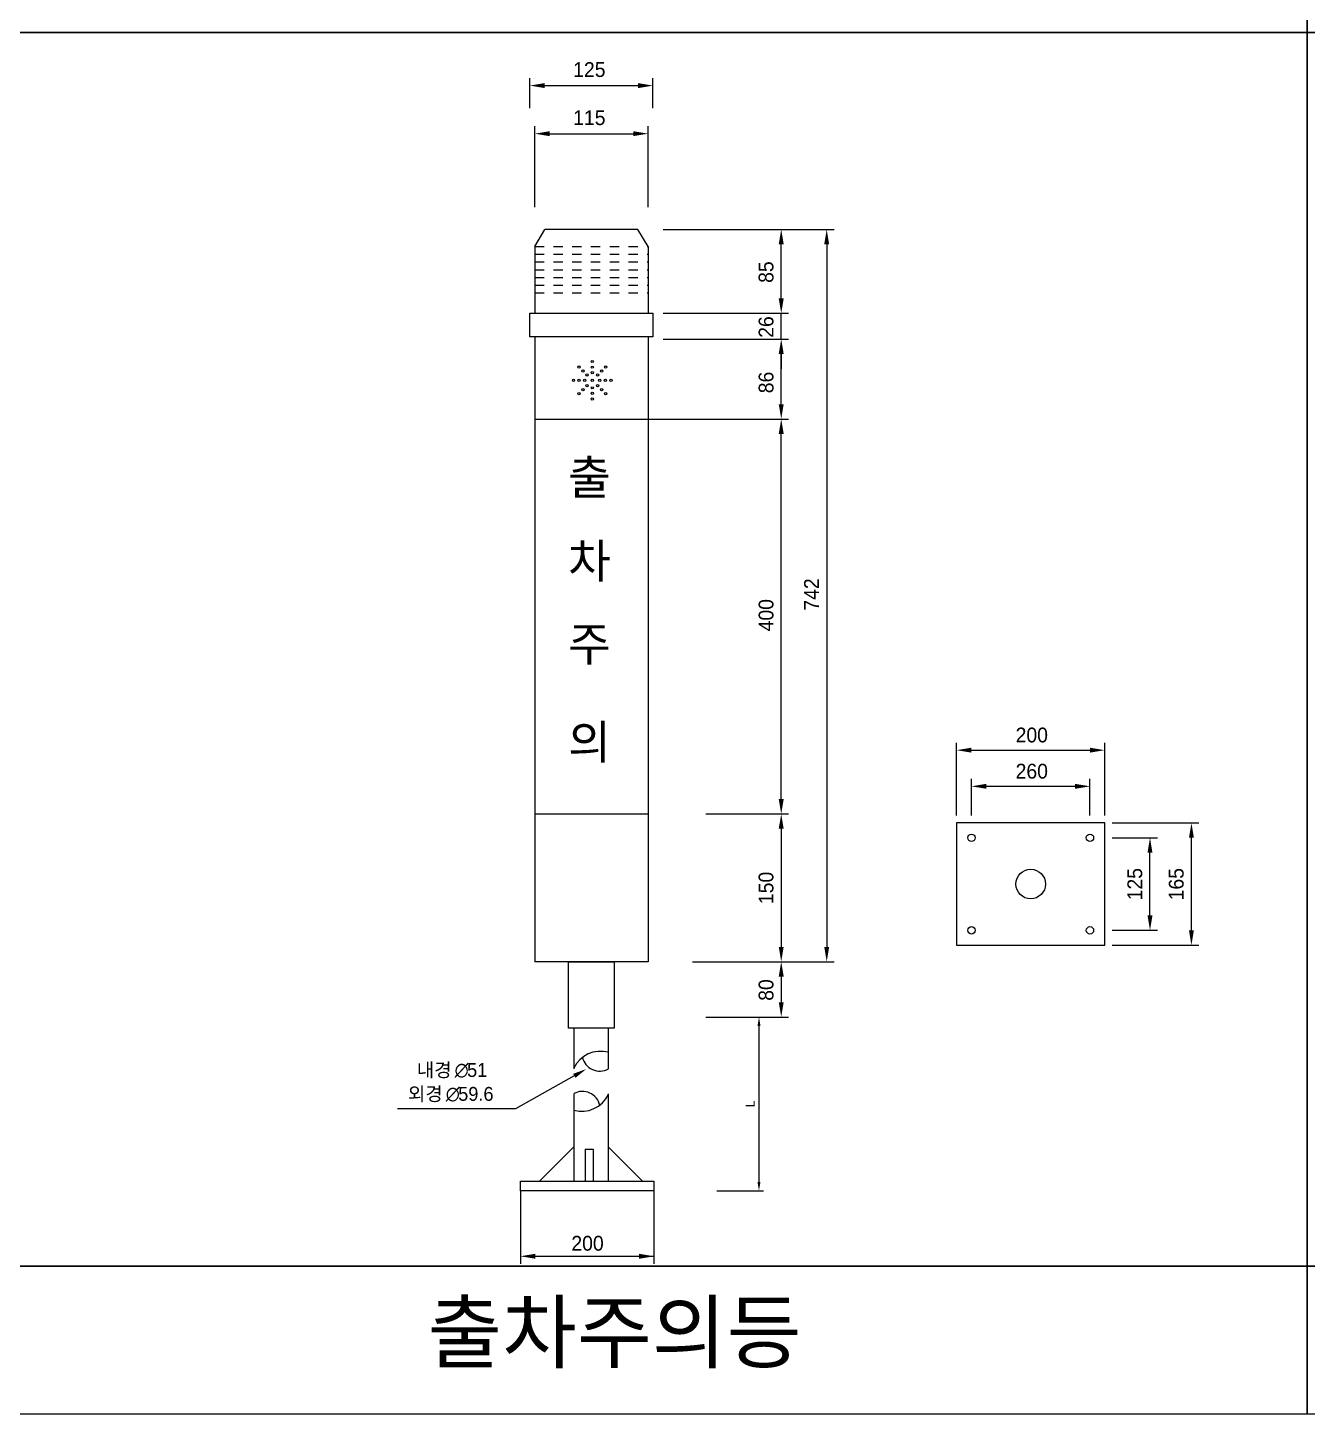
# Model space of a CAD drawing. Header units: millimetres. Extents: x 29838256 to 30236675, y -914750 to -833241.
# Drawn here: x 29873579 to 29884219, y -860019 to -848489 of the extents above; entities that cross this region are included whole.
import ezdxf
from ezdxf.enums import TextEntityAlignment as Align

# ---------------------------------------------------------------- set-up
doc = ezdxf.new("R2010")
doc.units = ezdxf.units.MM
doc.header["$LTSCALE"] = 600
doc.header["$MEASUREMENT"] = 0
doc.layers.get('0').update_dxf_attribs({"linetype": 'CONTINUOUS'})
for name, color, linetype in [('DY3', 7, 'CONTINUOUS'), ('Layer 1', 7, 'CONTINUOUS'), ('PARKING', 7, 'CONTINUOUS'), ('주차관제', 2, 'CONTINUOUS')]:
    doc.layers.add(name, color=color, linetype=linetype)
doc.styles.add('GHS', font='')
doc.styles.add('IBS', font='malgun_0.ttf')
doc.styles.add('STYLE1', font='')
doc.styles.add('굴림', font='')
doc.styles.get('GHS').set_extended_font_data('Gulim')
doc.styles.get('STYLE1').set_extended_font_data('New Gulim')
doc.styles.get('굴림').set_extended_font_data('Gulim')

# ---------------------------------------------------------------- blocks, each defined once
blk = doc.blocks.new('a4q345')
at = {"layer": '주차관제'}
for points in [[(1611711, -29134), (1629092, -29134), (1629092, -44653), (1611711, -44653)], [(1611711, -44653), (1629092, -44653), (1629092, -46515), (1611711, -46515)]]:
    blk.add_lwpolyline(points, close=True, dxfattribs=at)

msp = doc.modelspace()

# ---------------------------------------------------------------- linework, layer by layer
at = {"color": 1}
for p, q in [((29877754, -849157.4), (29877754, -848908.3)), ((29877877.2, -848969.9), (29878655.4, -848969.9)), ((29878778.5, -849157.4), (29878778.5, -848908.3)), ((29877795.1, -849979.9), (29877795.1, -849308.3)), ((29878737.5, -849979.9), (29878737.5, -849308.3)), ((29877918.2, -849369.9), (29878614.3, -849369.9)), ((29878864.4, -850166.3), (29879906.5, -850166.3)), ((29879106.5, -850166.3), (29880284.8, -850166.3)), ((29879845, -850740), (29879845, -850289.4)), ((29880223.2, -850289.4), (29880223.2, -856132.9)), ((29879845, -850740), (29879845, -850616.8)), ((29878864.4, -850863.1), (29879906.5, -850863.1)), ((29878864.4, -850863.1), (29879906.5, -850863.1)), ((29879845, -851078.6), (29879845, -850863.1)), ((29878864.4, -851078.6), (29879906.5, -851078.6)), ((29878864.4, -851078.6), (29879906.5, -851078.6)), ((29879845, -851663.6), (29879845, -851201.8)), ((29879845, -851201.8), (29879845, -851324.9)), ((29878509.5, -851743.7), (29879852.2, -851743.7)), ((29878744.7, -851743.7), (29879578.5, -851743.7)), ((29879216.8, -851743.7), (29879906.5, -851743.7)), ((29879845, -854903.2), (29879845, -851866.8)), ((29881303.8, -855040.3), (29881303.8, -854435.1)), ((29881427, -854496.6), (29882412.2, -854496.6)), ((29882535.3, -855040.3), (29882535.3, -854435.1)), ((29881427, -855040.3), (29881427, -854735.8)), ((29882412.2, -855040.3), (29882412.2, -854735.8)), ((29881550.1, -854797.4), (29882289, -854797.4)), ((29879216.8, -855026.4), (29879906.5, -855026.4)), ((29879216.8, -855026.4), (29879906.5, -855026.4)), ((29882596.9, -855101.9), (29883317.6, -855101.9)), ((29879845, -855149.5), (29879845, -856132.9)), ((29882596.9, -855225), (29882973, -855225)), ((29883256, -855994.7), (29883256, -855225)), ((29882911.4, -855871.5), (29882911.4, -855348.2)), ((29882596.9, -855994.7), (29882973, -855994.7)), ((29882596.9, -856117.8), (29883317.6, -856117.8)), ((29879106.5, -856256), (29880284.8, -856256)), ((29879216.8, -856256), (29879906.5, -856256)), ((29879216.8, -856256), (29879906.5, -856256)), ((29879845, -856379.2), (29879845, -856592.7)), ((29879216.8, -856715.8), (29879906.5, -856715.8)), ((29879308.6, -856715.8), (29879696.9, -856715.8)), ((29879660, -856789.7), (29879660, -858088)), ((29878124.2, -857205.1), (29877635.8, -857478.4)), ((29877401.7, -857478.4), (29876654.2, -857478.4)), ((29877635.8, -857478.4), (29877401.7, -857478.4)), ((29877677, -858161.9), (29877677, -858767.1)), ((29878786.4, -858161.9), (29878786.4, -858767.1)), ((29879308.6, -858161.9), (29879696.9, -858161.9)), ((29877800.1, -858705.6), (29878785.3, -858705.6))]:
    msp.add_line(p, q, dxfattribs=at)
for p, q in [((29882535.3, -855101.9), (29881303.8, -855101.9)), ((29881303.8, -855101.9), (29881303.8, -856117.8)), ((29882535.3, -856117.8), (29882535.3, -855101.9)), ((29881303.8, -856117.8), (29882535.3, -856117.8)), ((29878120.3, -856805.6), (29878120.3, -857145.5)), ((29878405.7, -856805.6), (29878405.7, -857145.5)), ((29878122.5, -858084.1), (29878122.5, -857355.3)), ((29878407.9, -858084.1), (29878407.9, -857355.3)), ((29878120.3, -857796.4), (29877834.8, -858081.9)), ((29878215.4, -857813.7), (29878215.4, -858081.9)), ((29878215.4, -857813.7), (29878280.3, -857813.7)), ((29878280.3, -857813.7), (29878280.3, -858081.9)), ((29878405.7, -857796.4), (29878691.2, -858081.9)), ((29877677, -858081.9), (29878786.4, -858081.9)), ((29877677, -858161.9), (29877677, -858081.9)), ((29878786.4, -858081.9), (29878786.4, -858161.9)), ((29878786.4, -858161.9), (29877677, -858161.9))]:
    msp.add_line(p, q)
for centre, radius in [((29878163.3, -851310.3), 9.38), ((29878273.8, -851264.5), 9.38), ((29878273.8, -851311.4), 9.38), ((29878384.3, -851310.3), 9.38), ((29878117.5, -851420.8), 9.38), ((29878164.4, -851420.8), 9.38), ((29878196.4, -851343.5), 9.38), ((29878211.3, -851420.8), 9.38), ((29878229.6, -851376.6), 9.38), ((29878273.8, -851358.3), 9.38), ((29878273.8, -851420.8), 9.38), ((29878318, -851376.6), 9.38), ((29878336.3, -851420.8), 9.38), ((29878351.2, -851343.5), 9.38), ((29878383.2, -851420.8), 9.38), ((29878430.1, -851420.8), 9.38), ((29878163.3, -851531.3), 9.38), ((29878196.4, -851498.2), 9.38), ((29878229.6, -851465), 9.38), ((29878273.8, -851483.3), 9.38), ((29878273.8, -851530.2), 9.38), ((29878318, -851465), 9.38), ((29878351.2, -851498.2), 9.38), ((29878384.3, -851531.3), 9.38), ((29878273.8, -851577.1), 9.38), ((29881427, -855225), 30.8), ((29882412.2, -855225), 30.8), ((29881919.6, -855609.8), 123.2), ((29881919.6, -855609.8), 123.2), ((29881427, -855994.7), 30.8), ((29882412.2, -855994.7), 30.8)]:
    msp.add_circle(centre, radius)
for centre, radius, start, end in [((29878343, -857247.3), 246.7, 74.75571, 154.52108), ((29878336.4, -857017.7), 148.4, 192.71542, 298.82909), ((29878191.8, -857483.1), 148.4, 12.71542, 118.82909), ((29878185.2, -857253.5), 246.7, 254.75571, 334.52108)]:
    msp.add_arc(centre, radius, start, end)
for points in [[(29877877.2, -848990.4), (29877877.2, -848949.4), (29877754, -848969.9)], [(29878655.4, -848990.4), (29878655.4, -848949.4), (29878778.5, -848969.9)], [(29877918.2, -849390.4), (29877918.2, -849349.4), (29877795.1, -849369.9)], [(29878614.3, -849390.4), (29878614.3, -849349.4), (29878737.5, -849369.9)], [(29879824.4, -850289.4), (29879865.5, -850289.4), (29879845, -850166.3)], [(29880202.7, -850289.4), (29880243.7, -850289.4), (29880223.2, -850166.3)], [(29879824.4, -850740), (29879865.5, -850740), (29879845, -850863.1)], [(29879824.4, -850740), (29879865.5, -850740), (29879845, -850863.1)], [(29879824.4, -851201.8), (29879865.5, -851201.8), (29879845, -851078.6)], [(29879824.4, -851201.8), (29879865.5, -851201.8), (29879845, -851078.6)], [(29879824.4, -851620.5), (29879865.5, -851620.5), (29879845, -851743.7)], [(29879824.4, -851866.8), (29879865.5, -851866.8), (29879845, -851743.7)], [(29881427, -854476.1), (29881427, -854517.2), (29881303.8, -854496.6)], [(29882412.2, -854476.1), (29882412.2, -854517.2), (29882535.3, -854496.6)], [(29881550.1, -854776.9), (29881550.1, -854817.9), (29881427, -854797.4)], [(29882289, -854776.9), (29882289, -854817.9), (29882412.2, -854797.4)], [(29879824.4, -854903.2), (29879865.5, -854903.2), (29879845, -855026.4)], [(29879824.4, -855149.5), (29879865.5, -855149.5), (29879845, -855026.4)], [(29883235.5, -855225), (29883276.6, -855225), (29883256, -855101.9)], [(29882890.9, -855348.2), (29882931.9, -855348.2), (29882911.4, -855225)], [(29882890.9, -855871.5), (29882931.9, -855871.5), (29882911.4, -855994.7)], [(29883235.5, -855994.7), (29883276.6, -855994.7), (29883256, -856117.8)], [(29879824.4, -856132.9), (29879865.5, -856132.9), (29879845, -856256)], [(29880202.7, -856132.9), (29880243.7, -856132.9), (29880223.2, -856256)], [(29879824.4, -856379.2), (29879865.5, -856379.2), (29879845, -856256)], [(29879824.4, -856592.7), (29879865.5, -856592.7), (29879845, -856715.8)], [(29879647.7, -856789.7), (29879672.3, -856789.7), (29879660, -856715.8)], [(29878114.7, -857188.4), (29878133.7, -857221.8), (29878224.4, -857148.1)], [(29879647.7, -858088), (29879672.3, -858088), (29879660, -858161.9)], [(29877800.1, -858726.1), (29877800.1, -858685), (29877677, -858705.6)], [(29878663.2, -858726.1), (29878663.2, -858685), (29878664.2, -858705.6)], [(29878663.2, -858726.1), (29878663.2, -858685), (29878786.4, -858705.6)]]:
    msp.add_solid(points, dxfattribs=at)
at = {"layer": 'DY3'}
for p, q in [((29877795.1, -850307.3), (29877880.7, -850166.3)), ((29878651.8, -850166.3), (29877880.7, -850166.3)), ((29878737.5, -850307.3), (29878651.8, -850166.3)), ((29877795.1, -850307.3), (29877873, -850307.3)), ((29877795.1, -850371.9), (29877873, -850371.9)), ((29877951, -850307.3), (29878029, -850307.3)), ((29877951, -850371.9), (29878029, -850371.9)), ((29878106.9, -850307.3), (29878184.9, -850307.3)), ((29878106.9, -850371.9), (29878184.9, -850371.9)), ((29878262.9, -850307.3), (29878340.8, -850307.3)), ((29878262.9, -850371.9), (29878340.8, -850371.9)), ((29878418.8, -850307.3), (29878496.8, -850307.3)), ((29878418.8, -850371.9), (29878496.8, -850371.9)), ((29878574.7, -850307.3), (29878652.7, -850307.3)), ((29878574.7, -850371.9), (29878652.7, -850371.9)), ((29878730.7, -850307.3), (29878737.5, -850307.3)), ((29878730.7, -850371.9), (29878737.5, -850371.9)), ((29877795.1, -850436.4), (29877873, -850436.4)), ((29877795.1, -850501), (29877873, -850501)), ((29877951, -850436.4), (29878029, -850436.4)), ((29877951, -850501), (29878029, -850501)), ((29878106.9, -850436.4), (29878184.9, -850436.4)), ((29878106.9, -850501), (29878184.9, -850501)), ((29878262.9, -850436.4), (29878340.8, -850436.4)), ((29878262.9, -850501), (29878340.8, -850501)), ((29878418.8, -850436.4), (29878496.8, -850436.4)), ((29878418.8, -850501), (29878496.8, -850501)), ((29878574.7, -850436.4), (29878652.7, -850436.4)), ((29878574.7, -850501), (29878652.7, -850501)), ((29878730.7, -850436.4), (29878737.5, -850436.4)), ((29878730.7, -850501), (29878737.5, -850501)), ((29877795.1, -850565.5), (29877873, -850565.5)), ((29877951, -850565.5), (29878029, -850565.5)), ((29878106.9, -850565.5), (29878184.9, -850565.5)), ((29878262.9, -850565.5), (29878340.8, -850565.5)), ((29878418.8, -850565.5), (29878496.8, -850565.5)), ((29878574.7, -850565.5), (29878652.7, -850565.5)), ((29878730.7, -850565.5), (29878737.5, -850565.5)), ((29877795.1, -850630.1), (29877873, -850630.1)), ((29877795.1, -850694.6), (29877873, -850694.6)), ((29877951, -850630.1), (29878029, -850630.1)), ((29877951, -850694.6), (29878029, -850694.6)), ((29878106.9, -850630.1), (29878184.9, -850630.1)), ((29878106.9, -850694.6), (29878184.9, -850694.6)), ((29878262.9, -850630.1), (29878340.8, -850630.1)), ((29878262.9, -850694.6), (29878340.8, -850694.6)), ((29878418.8, -850630.1), (29878496.8, -850630.1)), ((29878418.8, -850694.6), (29878496.8, -850694.6)), ((29878574.7, -850630.1), (29878652.7, -850630.1)), ((29878574.7, -850694.6), (29878652.7, -850694.6)), ((29878730.7, -850630.1), (29878737.5, -850630.1)), ((29878730.7, -850694.6), (29878737.5, -850694.6)), ((29877795.1, -851060.2), (29877795.1, -856256)), ((29878737.5, -851060.2), (29878737.5, -856256)), ((29878737.5, -856256), (29877795.1, -856256)), ((29878076, -856256), (29878456.5, -856256)), ((29878076, -856807.8), (29878076, -856256)), ((29878456.5, -856256), (29878456.5, -856807.8)), ((29878456.5, -856807.8), (29878076, -856807.8))]:
    msp.add_line(p, q, dxfattribs=at)
at = {"layer": 'Layer 1'}
for p, q in [((29877795.1, -850307.3), (29877795.1, -850863.1)), ((29878737.5, -850307.3), (29878737.5, -850863.1)), ((29877795.1, -851743.7), (29878737.5, -851743.7)), ((29877795.1, -855026.4), (29878737.5, -855026.4))]:
    msp.add_line(p, q, dxfattribs=at)
at = {"layer": 'Layer 1', "color": 7}
for p, q in [((29877754, -851060.2), (29877754, -850863.1)), ((29877754, -850863.1), (29878778.5, -850863.1)), ((29878778.5, -850863.1), (29878778.5, -851060.2)), ((29878778.5, -851060.2), (29877754, -851060.2))]:
    msp.add_line(p, q, dxfattribs=at)

# ---------------------------------------------------------------- block references
at = {"layer": '주차관제', "xscale": 0.6611122789749978, "yscale": 0.6611122789749978, "zscale": 0.6611122789749978}
for p in [(28807206.2, -817777), (28818697, -817777), (28807206.2, -829267.8), (28818697, -829267.8)]:
    msp.add_blockref('a4q345', p, dxfattribs=at)

# ---------------------------------------------------------------- texts
at = {"color": 3}
for s, height, style, p in [('125', 123.15, 'GHS', (29878115, -848898.2)), ('115', 123.15, 'GHS', (29878115, -849298.2)), ('200', 123.15, 'GHS', (29881794.1, -854432.1)), ('260', 123.15, 'GHS', (29881794.1, -854732.9)), ('내경', 115.27, '굴림', (29876814.7, -857213.9)), ('∅', 115.3, '굴림', (29877129.1, -857213.9)), ('51', 115.27, '굴림', (29877232.8, -857213.9)), ('외경', 115.27, '굴림', (29876741.1, -857412.7)), ('∅', 115.3, '굴림', (29877055.4, -857412.7)), ('59.6', 115.27, '굴림', (29877159.2, -857412.7)), ('200', 123.15, 'GHS', (29878100, -858659))]:
    msp.add_text(s, height=height, dxfattribs=dict(at, style=style)).set_placement(p)
at = {"color": 3, "style": 'GHS'}
for s, p in [('85', (29879780.3, -850610.4)), ('26', (29879780.3, -851067.3)), ('86', (29879780.3, -851528.5)), ('742', (29880158.3, -853336.4)), ('400', (29879780.3, -853508.7)), ('150', (29879780.1, -855776.7)), ('125', (29882846.6, -855745.5)), ('165', (29883191.2, -855745.5)), ('80', (29879780.3, -856580.9))]:
    msp.add_text(s, height=123.15, rotation=90, dxfattribs=at).set_placement(p)
at = {"color": 1, "linetype": 'Continuous', "style": 'STYLE1'}
for s, p in [('출', (29878072.7, -852369.2)), ('차', (29878072.7, -853066.4)), ('주', (29878072.7, -853755.3)), ('의', (29878072.7, -854571))]:
    msp.add_text(s, height=283.7, dxfattribs=at).set_placement(p)
at = {"color": 3, "insert": (29879586, -857438.9), "char_height": 73.89, "attachment_point": 5, "rotation": 90, "style": '굴림'}
msp.add_mtext('\\A1;L', dxfattribs=at)
at = {"layer": 'PARKING', "color": 7, "style": 'IBS'}
msp.add_text('출차주의등', height=495.68, dxfattribs=at).set_placement((29878458, -859583.4), align=Align.CENTER)

doc.saveas('drawing.dxf')
